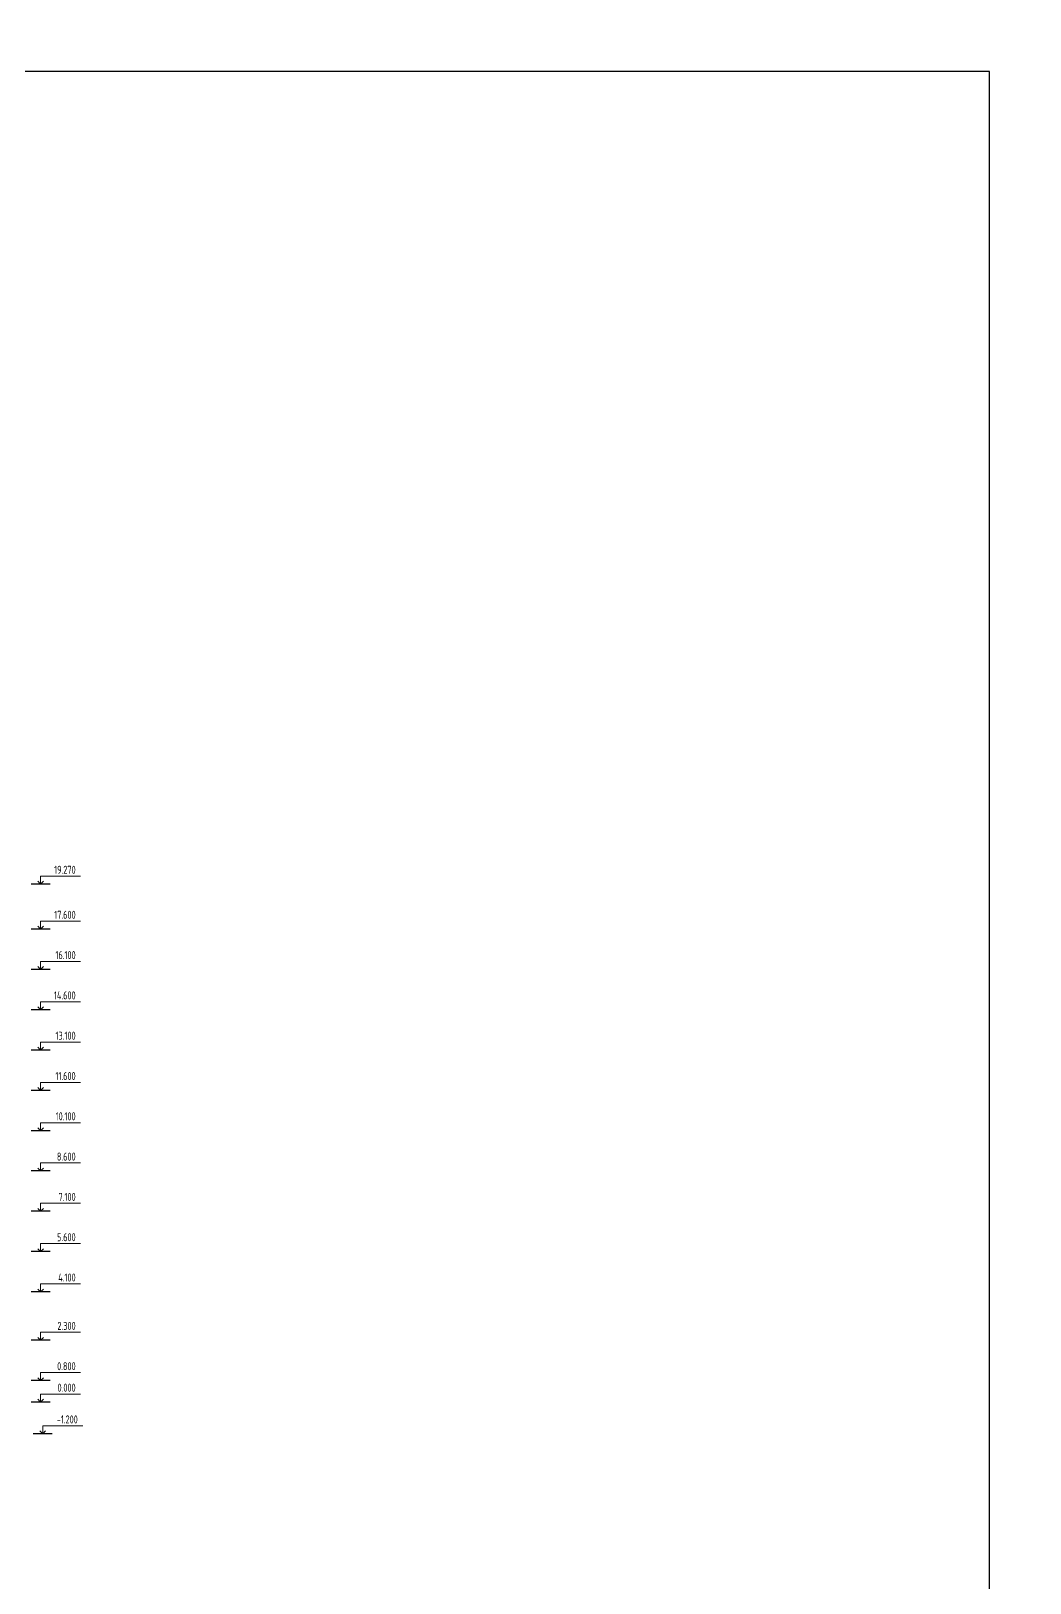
# Model space of a CAD drawing. Header units: millimetres. Extents: x -689206 to 4969298, y -1019800 to 703299.
# Drawn here: x 994220 to 1031392, y -646577 to -588819 of the extents above; entities that cross this region are included whole.
import ezdxf

# ---------------------------------------------------------------- set-up
doc = ezdxf.new("R2010")
doc.units = ezdxf.units.MM
doc.layers.add('внешняярамка', color=7, linetype='Continuous', lineweight=5, plot=False)
doc.layers.add('разрез1-1', color=7, linetype='Continuous')
doc.layers.add('Штамп', color=7, linetype='Continuous', lineweight=5)
doc.styles.add('Аннотативный', font='isocteur.ttf', dxfattribs={"width": 0.7, "height": 250})

msp = doc.modelspace()

# ---------------------------------------------------------------- linework, layer by layer
at = {"layer": 'внешняярамка', "lineweight": 5, "ltscale": 50, "const_width": 3}
msp.add_lwpolyline([(905491.8, -677848.6), (1031390.4, -677848.6), (1031390.4, -588820.3), (905491.8, -588820.3), (905491.8, -677848.6)], dxfattribs=at)
at = {"layer": 'разрез1-1', "lineweight": 5}
for p, q in [((994576.6, -620568.8), (994576.6, -620271)), ((994576.6, -620271), (996065.7, -620271)), ((994576.6, -622243.8), (994576.6, -621946)), ((994576.6, -621946), (996065.7, -621946)), ((994576.6, -623743.8), (994576.6, -623446)), ((994576.6, -623446), (996065.7, -623446)), ((994576.6, -625243.8), (994576.6, -624946)), ((994576.6, -624946), (996065.7, -624946)), ((994576.6, -626743.8), (994576.6, -626446)), ((994576.6, -626446), (996065.7, -626446)), ((994576.6, -628243.8), (994576.6, -627946)), ((994576.6, -627946), (996065.7, -627946)), ((994576.6, -629743.8), (994576.6, -629446)), ((994576.6, -629446), (996065.7, -629446)), ((994576.6, -631243.8), (994576.6, -630946)), ((994576.6, -630946), (996065.7, -630946)), ((994576.6, -632743.8), (994576.6, -632446)), ((994576.6, -632446), (996065.7, -632446)), ((994576.6, -634243.8), (994576.6, -633946)), ((994576.6, -633946), (996065.7, -633946)), ((994576.6, -635743.8), (994576.6, -635446)), ((994576.6, -635446), (996065.7, -635446)), ((994576.6, -635743.8), (994576.6, -635446)), ((994576.6, -635446), (996065.7, -635446)), ((994576.6, -637543.8), (994576.6, -637246)), ((994576.6, -637246), (996065.7, -637246)), ((994576.6, -639043.8), (994576.6, -638746)), ((994576.6, -638746), (996065.7, -638746)), ((994576.6, -639843.8), (994576.6, -639546)), ((994576.6, -639546), (996065.7, -639546)), ((994656.5, -641023.8), (994656.5, -640726)), ((994656.5, -640726), (996145.6, -640726))]:
    msp.add_line(p, q, dxfattribs=at)
at = {"layer": 'разрез1-1', "lineweight": 30}
for p, q in [((994931.1, -620568.8), (994222, -620568.8)), ((994576.6, -620568.8), (994471.3, -620463.5)), ((994576.6, -620568.8), (994681.9, -620463.5)), ((994931.1, -622243.8), (994222, -622243.8)), ((994576.6, -622243.8), (994471.3, -622138.5)), ((994576.6, -622243.8), (994681.9, -622138.5)), ((994931.1, -623743.8), (994222, -623743.8)), ((994576.6, -623743.8), (994471.3, -623638.5)), ((994576.6, -623743.8), (994681.9, -623638.5)), ((994931.1, -625243.8), (994222, -625243.8)), ((994576.6, -625243.8), (994471.3, -625138.5)), ((994576.6, -625243.8), (994681.9, -625138.5)), ((994576.6, -626743.8), (994471.3, -626638.5)), ((994576.6, -626743.8), (994681.9, -626638.5)), ((994931.1, -626743.8), (994222, -626743.8)), ((994931.1, -628243.8), (994222, -628243.8)), ((994576.6, -628243.8), (994471.3, -628138.5)), ((994576.6, -628243.8), (994681.9, -628138.5)), ((994931.1, -629743.8), (994222, -629743.8)), ((994576.6, -629743.8), (994471.3, -629638.5)), ((994576.6, -629743.8), (994681.9, -629638.5)), ((994931.1, -631243.8), (994222, -631243.8)), ((994576.6, -631243.8), (994471.3, -631138.5)), ((994576.6, -631243.8), (994681.9, -631138.5)), ((994931.1, -632743.8), (994222, -632743.8)), ((994576.6, -632743.8), (994471.3, -632638.5)), ((994576.6, -632743.8), (994681.9, -632638.5)), ((994576.6, -634243.8), (994471.3, -634138.5)), ((994576.6, -634243.8), (994681.9, -634138.5)), ((994931.1, -634243.8), (994222, -634243.8)), ((994931.1, -635743.8), (994222, -635743.8)), ((994931.1, -635743.8), (994222, -635743.8)), ((994576.6, -635743.8), (994471.3, -635638.5)), ((994576.6, -635743.8), (994471.3, -635638.5)), ((994576.6, -635743.8), (994681.9, -635638.5)), ((994576.6, -635743.8), (994681.9, -635638.5)), ((994931.1, -637543.8), (994222, -637543.8)), ((994576.6, -637543.8), (994471.3, -637438.5)), ((994576.6, -637543.8), (994681.9, -637438.5)), ((994931.1, -639043.8), (994222, -639043.8)), ((994576.6, -639043.8), (994471.3, -638938.5)), ((994576.6, -639043.8), (994681.9, -638938.5)), ((994931.1, -639843.8), (994222, -639843.8)), ((994576.6, -639843.8), (994471.3, -639738.5)), ((994576.6, -639843.8), (994681.9, -639738.5)), ((995011.1, -641023.8), (994302, -641023.8)), ((994656.5, -641023.8), (994551.2, -640918.5)), ((994656.5, -641023.8), (994761.8, -640918.5))]:
    msp.add_line(p, q, dxfattribs=at)
at = {"layer": 'Штамп', "lineweight": 30}
msp.add_lwpolyline([(911486.9, -676349.8), (1029891.6, -676349.8), (1029891.6, -590319.1), (911486.9, -590319.1)], close=True, dxfattribs=at)

# ---------------------------------------------------------------- texts
at = {"layer": 'разрез1-1', "lineweight": 30, "char_height": 297.819, "width": 1508.774, "attachment_point": 3, "style": 'Аннотативный'}
for s, insert in [('{\\fISOCPEUR|b0|i0|c204|p34;19.270\\fISOCPEUR|b0|i0|c0|p34; }', (995880.3, -619885.3)), ('{\\fISOCPEUR|b0|i0|c204|p34;17.600\\fISOCPEUR|b0|i0|c0|p34; }', (995880.3, -621560.3)), ('{\\fISOCPEUR|b0|i0|c204|p34;16.100\\fISOCPEUR|b0|i0|c0|p34; }', (995880.3, -623060.3)), ('{\\fISOCPEUR|b0|i0|c204|p34;14.600\\fISOCPEUR|b0|i0|c0|p34; }', (995880.3, -624560.3)), ('{\\fISOCPEUR|b0|i0|c204|p34;13.100\\fISOCPEUR|b0|i0|c0|p34; }', (995880.3, -626060.3)), ('{\\fISOCPEUR|b0|i0|c204|p34;11.600\\fISOCPEUR|b0|i0|c0|p34; }', (995880.3, -627560.3)), ('{\\fISOCPEUR|b0|i0|c204|p34;10.100\\fISOCPEUR|b0|i0|c0|p34; }', (995880.3, -629060.3)), ('{\\fISOCPEUR|b0|i0|c204|p34;8.600\\fISOCPEUR|b0|i0|c0|p34; }', (995880.3, -630560.3)), ('{\\fISOCPEUR|b0|i0|c204|p34;7.100\\fISOCPEUR|b0|i0|c0|p34; }', (995880.3, -632060.3)), ('{\\fISOCPEUR|b0|i0|c204|p34;5.600\\fISOCPEUR|b0|i0|c0|p34; }', (995880.3, -633560.3)), ('{\\fISOCPEUR|b0|i0|c204|p34;4.100\\fISOCPEUR|b0|i0|c0|p34; }', (995880.3, -635060.3)), ('{\\fISOCPEUR|b0|i0|c204|p34;4.100\\fISOCPEUR|b0|i0|c0|p34; }', (995880.3, -635060.3)), ('{\\fISOCPEUR|b0|i0|c204|p34;2.300\\fISOCPEUR|b0|i0|c0|p34; }', (995880.3, -636860.3)), ('{\\fISOCPEUR|b0|i0|c204|p34;0.800\\fISOCPEUR|b0|i0|c0|p34; }', (995880.3, -638360.3)), ('{\\fISOCPEUR|b0|i0|c204|p34;0.000\\fISOCPEUR|b0|i0|c0|p34; }', (995880.3, -639160.3)), ('{\\fISOCPEUR|b0|i0|c204|p34;-1.200\\fISOCPEUR|b0|i0|c0|p34; }', (995960.2, -640340.3))]:
    msp.add_mtext(s, dxfattribs=dict(at, insert=insert))

doc.saveas('drawing.dxf')
